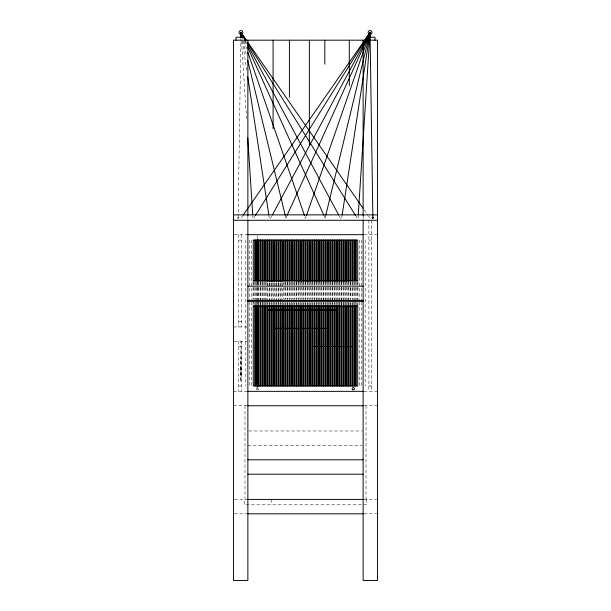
<?xml version="1.0" encoding="UTF-8"?>
<svg xmlns="http://www.w3.org/2000/svg" width="611" height="611" viewBox="0 0 611 611"><rect width="100%" height="100%" fill="white"/><g stroke="black" fill="none" stroke-linecap="round" stroke-linejoin="round"><path stroke-width="0.46" stroke-dasharray="3.06 2.29" d="M240.864 380.157L240.871 357.794M240.978 375.139L240.994 341.457M238.137 217.608L240.879 38.195M358.077 217.814L358.199 215.912M341.732 217.814L342.023 215.935M325.121 217.974L325.571 216.118M306.126 216.531L305.5 218.326L304.874 216.531M285.91 217.974L286.689 216.241M270.574 218.326L271.926 215.798M253.909 217.906L254.917 216.294M241.437 217.631L242.521 216.065M234.364 234.677L246.974 234.677M364.026 234.677L376.636 234.677M238.756 240.077L241.635 240.077M368.891 240.077L371.771 240.077M238.756 321.569L241.635 321.569M233.463 326.969L246.974 326.969M234.364 341.381L246.974 341.381M238.756 346.781L241.635 346.781M238.756 385.953L241.635 385.953M368.891 385.953L371.771 385.953M233.463 391.353L246.974 391.353M364.026 391.353L377.537 391.353M233.463 405.765L246.974 405.765M364.026 405.765L377.537 405.765M248.822 430.976L362.178 430.976M247.867 445.381L362.193 445.381M234.364 499.408L247.119 499.408M363.881 499.408L376.636 499.408M234.204 513.813L246.974 513.813M364.026 513.813L376.636 513.813M364.141 209.817L367.937 215.286M368.479 216.065L369.563 217.631M356.083 216.294L357.091 217.906M245.469 40.876L246.821 43.404M339.074 215.798L340.426 218.326M244.904 41.136L246.867 45.474M324.311 216.241L325.09 217.974M244.087 41.449L246.584 48.628M242.987 40.815L246.584 55.654M285.429 216.118L285.879 217.974M242.262 40.937L246.714 70.105M268.977 215.935L269.268 217.814M241.521 41.021L246.668 120.863M252.801 215.912L252.923 217.814M240.994 350.294L241.047 377.827M240.871 367.57L240.879 382.623M371.771 220.266L371.771 391.353M368.891 220.266L368.891 391.353M366.73 499.408L366.73 504.808L244.27 504.808L244.27 499.408M366.012 405.765L366.012 499.408M365.179 240.077L365.179 385.953M363.133 215.813L363.133 219.632M361.582 240.077L361.582 301.101M361.582 302.048L361.582 385.953M359.78 240.077L359.78 301.101M359.78 302.048L359.78 385.953M357.977 282.03L357.977 301.101M357.977 302.048L357.977 304.912M357.725 282.03L357.725 304.912M356.175 282.03L356.175 301.101M356.175 302.048L356.175 304.912M355.671 282.03L355.671 301.101M355.671 302.048L355.671 304.912M354.38 282.03L354.38 301.101M354.38 302.048L354.38 304.912M353.876 282.03L353.876 301.101M353.876 302.048L353.876 304.912M352.578 282.03L352.578 301.101M352.578 302.048L352.578 304.912M352.073 281.908L352.073 286.658M352.073 287.613L352.073 299.016M352.073 302.819L352.073 304.721M350.775 282.03L350.775 301.101M350.775 302.048L350.775 304.912M350.271 281.908L350.271 286.658M350.271 287.613L350.271 299.016M350.271 302.819L350.271 304.721M348.973 282.03L348.973 301.101M348.973 302.048L348.973 304.912M348.469 281.495L348.469 301.292M348.469 302.239L348.469 305.065M347.17 282.03L347.17 301.101M347.17 302.048L347.17 304.912M346.666 281.495L346.666 301.292M346.666 302.239L346.666 305.065M345.375 282.03L345.375 301.101M345.375 302.048L345.375 304.912M344.871 281.495L344.871 301.292M344.871 302.239L344.871 305.065M343.573 282.03L343.573 301.101M343.573 302.048L343.573 304.912M343.069 281.495L343.069 301.292M343.069 302.239L343.069 305.065M341.77 282.03L341.77 301.101M341.77 302.048L341.77 304.912M341.266 281.495L341.266 301.292M341.266 302.239L341.266 305.065M339.968 282.03L339.968 301.101M339.968 302.048L339.968 304.912M339.464 281.495L339.464 301.292M339.464 302.239L339.464 305.065M338.166 282.03L338.166 301.101M338.166 302.048L338.166 304.912M337.662 281.495L337.662 301.536M337.662 302.491L337.662 304.393M336.371 282.03L336.371 301.101M336.371 302.048L336.371 304.912M335.867 281.495L335.867 301.536M335.867 302.491L335.867 304.393M334.568 282.03L334.568 301.101M334.568 302.048L334.568 304.912M334.064 281.495L334.064 301.536M334.064 302.491L334.064 304.393M332.766 282.03L332.766 301.101M332.766 302.048L332.766 304.912M332.262 281.495L332.262 301.536M332.262 302.491L332.262 304.393M330.963 282.03L330.963 301.101M330.963 302.048L330.963 304.912M330.459 281.495L330.459 301.536M330.459 302.491L330.459 304.393M329.161 282.03L329.161 301.101M329.161 302.048L329.161 304.912M328.657 281.495L328.657 301.536M328.657 302.491L328.657 304.393M327.366 282.03L327.366 301.101M327.366 302.048L327.366 304.912M326.862 281.495L326.862 301.536M326.862 302.491L326.862 304.393M325.564 282.03L325.564 301.101M325.564 302.048L325.564 304.912M325.06 281.495L325.06 301.536M325.06 302.491L325.06 304.393M323.761 282.03L323.761 301.101M323.761 302.048L323.761 304.912M323.257 281.495L323.257 301.536M323.257 302.491L323.257 304.393M321.959 282.03L321.959 301.101M321.959 302.048L321.959 304.912M321.455 281.495L321.455 301.536M321.455 302.491L321.455 304.393M320.156 282.03L320.156 301.101M320.156 302.048L320.156 304.912M319.652 281.495L319.652 301.536M319.652 302.491L319.652 304.393M318.362 282.03L318.362 301.101M318.362 302.048L318.362 304.912M317.857 281.495L317.857 301.536M317.857 302.491L317.857 304.393M316.559 282.03L316.559 301.101M316.559 302.048L316.559 304.912M316.055 281.495L316.055 301.536M316.055 302.491L316.055 304.393M314.757 282.03L314.757 301.101M314.757 302.048L314.757 304.912M314.253 281.495L314.253 299.153M314.253 302.835L314.253 304.66M312.954 282.03L312.954 301.101M312.954 302.048L312.954 304.912M312.45 281.495L312.45 299.153M312.45 302.835L312.45 304.66M311.152 282.03L311.152 301.101M311.152 302.048L311.152 304.912M310.648 281.495L310.648 299.153M310.648 302.835L310.648 304.66M309.357 282.03L309.357 301.101M309.357 302.048L309.357 304.912M308.853 281.495L308.853 299.153M308.853 302.835L308.853 304.66M307.554 282.03L307.554 301.101M307.554 302.048L307.554 304.912M307.05 281.495L307.05 299.153M307.05 302.835L307.05 304.66M305.752 282.03L305.752 301.101M305.752 302.048L305.752 304.912M305.248 281.495L305.248 299.153M305.248 302.835L305.248 304.66M303.95 282.03L303.95 301.101M303.95 302.048L303.95 304.912M303.446 281.495L303.446 299.153M303.446 302.835L303.446 304.66M302.147 282.03L302.147 301.101M302.147 302.048L302.147 304.912M301.643 281.495L301.643 299.153M301.643 302.835L301.643 304.66M300.352 282.03L300.352 301.101M300.352 302.048L300.352 304.912M299.848 281.495L299.848 299.153M299.848 302.835L299.848 304.66M298.55 282.03L298.55 301.101M298.55 302.048L298.55 304.912M298.046 281.495L298.046 299.153M298.046 302.835L298.046 304.66M296.747 282.03L296.747 301.101M296.747 302.048L296.747 304.912M296.243 281.969L296.243 299.107M296.243 302.835L296.243 304.66M294.945 282.03L294.945 301.101M294.945 302.048L294.945 304.912M294.441 281.969L294.441 299.107M294.441 302.835L294.441 304.66M293.143 282.03L293.143 301.101M293.143 302.048L293.143 304.912M292.638 281.969L292.638 299.107M292.638 302.835L292.638 304.66M291.348 282.03L291.348 301.101M291.348 302.048L291.348 304.912M290.844 281.969L290.844 299.107M290.844 302.835L290.844 304.66M289.545 282.03L289.545 301.101M289.545 302.048L289.545 304.912M289.041 281.969L289.041 299.107M289.041 302.835L289.041 304.66M287.743 282.03L287.743 301.101M287.743 302.048L287.743 304.912M287.239 281.969L287.239 299.107M287.239 302.835L287.239 304.66M285.94 282.03L285.94 301.101M285.94 302.048L285.94 304.912M285.436 281.969L285.436 299.107M285.436 302.835L285.436 304.66M284.138 282.03L284.138 301.101M284.138 302.048L284.138 304.912M283.634 281.969L283.634 299.107M283.634 302.835L283.634 304.66M282.343 282.985L282.343 301.101M282.343 302.048L282.343 304.912M281.839 282.672L281.839 286.46M281.839 287.407L281.839 301.605M281.839 302.552L281.839 304.438M280.541 282.985L280.541 301.101M280.541 302.048L280.541 304.912M280.037 282.672L280.037 286.46M280.037 287.407L280.037 301.605M280.037 302.552L280.037 304.438M278.738 282.985L278.738 301.101M278.738 302.048L278.738 304.912M278.234 282.672L278.234 286.46M278.234 287.407L278.234 301.605M278.234 302.552L278.234 304.438M276.936 282.985L276.936 301.101M276.936 302.048L276.936 304.912M276.432 282.672L276.432 286.46M276.432 287.407L276.432 301.605M276.432 302.552L276.432 304.438M275.133 282.985L275.133 301.101M275.133 302.048L275.133 304.912M274.629 282.672L274.629 286.46M274.629 287.407L274.629 301.605M274.629 302.552L274.629 304.438M273.338 282.985L273.338 301.101M273.338 302.048L273.338 304.912M272.834 282.672L272.834 286.46M272.834 287.407L272.834 301.605M272.834 302.552L272.834 304.438M271.658 499.408L271.658 504.808M271.536 282.985L271.536 301.101M271.536 302.048L271.536 304.912M271.032 282.672L271.032 286.46M271.032 287.407L271.032 301.605M271.032 302.552L271.032 304.438M269.734 282.985L269.734 301.101M269.734 302.048L269.734 304.912M269.23 282.672L269.23 286.46M269.23 287.407L269.23 301.605M269.23 302.552L269.23 304.438M267.931 282.985L267.931 301.101M267.931 302.048L267.931 304.912M267.427 282.672L267.427 286.46M267.427 287.407L267.427 301.605M267.427 302.552L267.427 304.438M266.129 282.03L266.129 301.101M266.129 302.048L266.129 304.912M265.625 282.03L265.625 301.101M265.625 302.048L265.625 304.912M264.334 282.03L264.334 301.101M264.334 302.048L264.334 304.912M263.83 282.03L263.83 301.101M263.83 302.048L263.83 304.912M262.531 282.03L262.531 301.101M262.531 302.048L262.531 304.912M262.027 282.03L262.027 301.101M262.027 302.048L262.027 304.912M260.729 282.03L260.729 301.101M260.729 302.048L260.729 304.912M260.225 282.03L260.225 301.101M260.225 302.048L260.225 304.912M258.927 282.03L258.927 301.101M258.927 302.048L258.927 304.912M258.422 282.03L258.422 301.101M258.422 302.048L258.422 304.912M257.72 235.625L257.72 239.428M257.72 282.236L257.72 299.359M257.72 300.314L257.72 305.065M257.72 386.878L257.72 388.779M257.124 282.03L257.124 301.101M257.124 302.048L257.124 304.912M256.62 282.03L256.62 301.101M256.62 302.048L256.62 304.912M255.329 282.03L255.329 301.101M255.329 302.048L255.329 304.912M254.825 282.03L254.825 301.101M254.825 302.048L254.825 304.912M253.275 282.03L253.275 299.191M253.275 300.146L253.275 304.912M253.023 282.03L253.023 301.101M253.023 302.048L253.023 304.912M251.22 240.077L251.22 301.101M251.22 302.048L251.22 385.953M249.418 240.077L249.418 301.101M249.418 302.048L249.418 385.953M247.867 215.813L247.867 219.632M245.821 240.077L245.821 385.953M244.988 405.765L244.988 499.408M241.635 234.677L241.635 326.969M241.635 341.381L241.635 391.353M238.756 234.677L238.756 326.969M238.756 341.381L238.756 391.353M237.442 217.707C238.321 220.456 239.581 215.767 237.442 217.707M256.88 389.619A1.191 1.191 0 0 0 258.865 389.085A1.191 1.191 0 0 0 257.414 387.634A1.191 1.191 0 0 0 256.88 389.619"/><path stroke-width="0.92" d="M240.894 37.24L240.971 32.467L246.393 40.28M358.26 214.965L370.029 32.467L243.063 215.286M342.168 214.988L370.029 32.467L255.421 215.484M325.8 215.194L370.029 32.467L272.369 214.957M306.432 215.63L370.029 32.467L372.863 217.608M287.086 215.377L370.029 32.467L370.029 37.011M233.463 214.866L377.537 214.866M233.463 220.266L377.537 220.266M247.867 234.677L363.133 234.677M253.275 280.777L357.725 280.777M247.867 286.185L363.133 286.185M247.867 300.589L363.133 300.589M247.867 301.307L363.133 301.307M253.275 305.989L357.725 305.989M267.427 310.121L337.662 310.121M274.629 328.336L326.862 328.336M312.45 346.552L352.073 346.552M247.867 391.353L363.133 391.353M247.867 405.765L363.133 405.765M247.867 459.793L363.133 459.793M247.867 474.197L363.133 474.197M247.867 499.408L363.133 499.408M247.867 513.813L363.133 513.813M248.02 42.625L363.056 208.252M246.019 40.532L240.971 32.467L240.971 37.011M247.531 42.953L355.579 215.484M245.469 40.876L240.971 32.467L241.276 37.225M247.722 45.084L338.631 214.957M243.331 37.668L240.971 32.467L241.689 37.172M247.654 47.207L323.914 215.377M242.842 37.859L240.971 32.467L242.315 38.035M247.829 52.225L304.568 215.63M247.707 60.298L285.2 215.194M247.722 76.688L268.832 214.988M247.776 137.971L252.74 214.965M375.001 40.181L375.001 37.24L366.409 37.24L366.409 40.181M363.133 40.181L363.133 215.813M363.133 220.266L363.133 580.45L377.537 580.45L377.537 40.181L233.463 40.181L233.463 580.45L247.867 580.45L247.867 220.266M357.725 281.075L357.725 240.077L253.275 240.077L253.275 281.075M357.725 305.867L357.725 385.953L253.275 385.953L253.275 305.867M356.175 240.077L356.175 281.075M356.175 305.867L356.175 385.953M355.671 240.077L355.671 281.075M355.671 305.867L355.671 385.953M354.38 240.077L354.38 281.075M354.38 305.867L354.38 385.953M353.876 240.077L353.876 281.075M353.876 305.867L353.876 385.953M352.578 240.077L352.578 281.075M352.578 305.867L352.578 385.953M352.073 240.077L352.073 280.953M352.073 305.668L352.073 385.953M350.775 240.077L350.775 281.075M350.775 305.867L350.775 385.953M350.271 240.077L350.271 280.953M350.271 305.668L350.271 385.953M349.293 40.181L349.293 85.761M348.973 240.077L348.973 281.075M348.973 305.867L348.973 385.953M348.469 240.077L348.469 281.495M348.469 306.004L348.469 385.953M347.17 240.077L347.17 281.075M347.17 305.867L347.17 385.953M346.666 240.077L346.666 281.495M346.666 306.004L346.666 385.953M345.375 240.077L345.375 281.075M345.375 305.867L345.375 385.953M344.871 240.077L344.871 281.495M344.871 306.004L344.871 385.953M343.573 240.077L343.573 281.075M343.573 305.867L343.573 385.953M343.069 240.077L343.069 281.495M343.069 306.004L343.069 385.953M341.77 240.077L341.77 281.075M341.77 305.867L341.77 385.953M341.266 240.077L341.266 281.495M341.266 306.004L341.266 385.953M339.968 240.077L339.968 281.075M339.968 305.867L339.968 385.953M339.464 240.077L339.464 281.495M339.464 306.004L339.464 385.953M338.166 240.077L338.166 281.075M338.166 305.867L338.166 385.953M337.662 240.077L337.662 281.495M337.662 305.347L337.662 385.953M336.371 240.077L336.371 281.075M336.371 305.867L336.371 385.953M335.867 240.077L335.867 281.495M335.867 305.347L335.867 385.953M334.568 240.077L334.568 281.075M334.568 305.867L334.568 385.953M334.064 240.077L334.064 281.495M334.064 305.347L334.064 385.953M332.766 240.077L332.766 281.075M332.766 305.867L332.766 385.953M332.262 240.077L332.262 281.495M332.262 305.347L332.262 385.953M330.963 240.077L330.963 281.075M330.963 305.867L330.963 385.953M330.459 240.077L330.459 281.495M330.459 305.347L330.459 385.953M329.161 240.077L329.161 281.075M329.161 305.867L329.161 385.953M328.657 240.077L328.657 281.495M328.657 305.347L328.657 385.953M327.366 240.077L327.366 281.075M327.366 305.867L327.366 385.953M326.862 240.077L326.862 281.495M326.862 305.347L326.862 385.953M325.564 240.077L325.564 281.075M325.564 305.867L325.564 385.953M325.06 240.077L325.06 281.495M325.06 305.347L325.06 385.953M324.823 40.181L324.823 64.163M323.761 240.077L323.761 281.075M323.761 305.867L323.761 385.953M323.257 240.077L323.257 281.495M323.257 305.347L323.257 385.953M321.959 240.077L321.959 281.075M321.959 305.867L321.959 385.953M321.455 240.077L321.455 281.495M321.455 305.347L321.455 385.953M320.156 240.077L320.156 281.075M320.156 305.867L320.156 385.953M319.652 240.077L319.652 281.495M319.652 305.347L319.652 385.953M318.362 240.077L318.362 281.075M318.362 305.867L318.362 385.953M317.857 240.077L317.857 281.495M317.857 305.347L317.857 385.953M316.559 240.077L316.559 281.075M316.559 305.867L316.559 385.953M316.055 240.077L316.055 281.495M316.055 305.347L316.055 385.953M314.757 240.077L314.757 281.075M314.757 305.867L314.757 385.953M314.253 240.077L314.253 281.495M314.253 305.569L314.253 385.953M312.954 240.077L312.954 281.075M312.954 305.867L312.954 385.953M312.45 240.077L312.45 281.495M312.45 305.569L312.45 385.953M311.152 240.077L311.152 281.075M311.152 305.867L311.152 385.953M310.648 240.077L310.648 281.495M310.648 305.569L310.648 385.953M309.357 40.181L309.357 145.059M309.357 240.077L309.357 281.075M309.357 305.867L309.357 385.953M308.853 240.077L308.853 281.495M308.853 305.569L308.853 385.953M307.554 240.077L307.554 281.075M307.554 305.867L307.554 385.953M307.05 240.077L307.05 281.495M307.05 305.569L307.05 385.953M305.752 240.077L305.752 281.075M305.752 305.867L305.752 385.953M305.248 240.077L305.248 281.495M305.248 305.569L305.248 385.953M303.95 240.077L303.95 281.075M303.95 305.867L303.95 385.953M303.446 240.077L303.446 281.495M303.446 305.569L303.446 385.953M302.147 240.077L302.147 281.075M302.147 305.867L302.147 385.953M301.643 240.077L301.643 281.495M301.643 305.569L301.643 385.953M300.352 240.077L300.352 281.075M300.352 305.867L300.352 385.953M299.848 240.077L299.848 281.495M299.848 305.569L299.848 385.953M298.55 240.077L298.55 281.075M298.55 305.867L298.55 385.953M298.046 240.077L298.046 281.495M298.046 305.569L298.046 385.953M296.747 240.077L296.747 281.075M296.747 305.867L296.747 385.953M296.243 240.077L296.243 281.022M296.243 305.569L296.243 385.953M294.945 240.077L294.945 281.075M294.945 305.867L294.945 385.953M294.441 240.077L294.441 281.022M294.441 305.569L294.441 385.953M293.143 240.077L293.143 281.075M293.143 305.867L293.143 385.953M292.638 240.077L292.638 281.022M292.638 305.569L292.638 385.953M291.348 240.077L291.348 281.075M291.348 305.867L291.348 385.953M290.844 240.077L290.844 281.022M290.844 305.569L290.844 385.953M289.545 240.077L289.545 281.075M289.545 305.867L289.545 385.953M289.415 40.181L289.415 97.317M289.041 240.077L289.041 281.022M289.041 305.569L289.041 385.953M287.743 240.077L287.743 281.075M287.743 305.867L287.743 385.953M287.239 240.077L287.239 281.022M287.239 305.569L287.239 385.953M285.94 240.077L285.94 281.075M285.94 305.867L285.94 385.953M285.436 240.077L285.436 281.022M285.436 305.569L285.436 385.953M284.138 240.077L284.138 281.075M284.138 305.867L284.138 385.953M283.634 240.077L283.634 281.022M283.634 305.569L283.634 385.953M282.343 240.077L282.343 281.075M282.343 305.867L282.343 385.953M281.839 240.077L281.839 281.724M281.839 305.385L281.839 385.953M280.541 240.077L280.541 281.075M280.541 305.867L280.541 385.953M280.037 240.077L280.037 281.724M280.037 305.385L280.037 385.953M278.738 240.077L278.738 281.075M278.738 305.867L278.738 385.953M278.234 240.077L278.234 281.724M278.234 305.385L278.234 385.953M276.936 240.077L276.936 281.075M276.936 305.867L276.936 385.953M276.432 240.077L276.432 281.724M276.432 305.385L276.432 385.953M275.133 240.077L275.133 281.075M275.133 305.867L275.133 385.953M274.629 240.077L274.629 281.724M274.629 305.385L274.629 385.953M273.338 240.077L273.338 281.075M273.338 305.867L273.338 385.953M273.086 40.181L273.086 128.623M272.834 240.077L272.834 281.724M272.834 305.385L272.834 385.953M271.536 240.077L271.536 281.075M271.536 305.867L271.536 385.953M271.032 240.077L271.032 281.724M271.032 305.385L271.032 385.953M269.734 240.077L269.734 281.075M269.734 305.867L269.734 385.953M269.23 240.077L269.23 281.724M269.23 305.385L269.23 385.953M267.931 240.077L267.931 281.075M267.931 305.867L267.931 385.953M267.427 240.077L267.427 281.724M267.427 305.385L267.427 385.953M266.129 240.077L266.129 281.075M266.129 305.867L266.129 385.953M265.625 240.077L265.625 281.075M265.625 305.867L265.625 385.953M264.334 240.077L264.334 281.075M264.334 305.867L264.334 385.953M263.83 240.077L263.83 281.075M263.83 305.867L263.83 385.953M262.531 240.077L262.531 281.075M262.531 305.867L262.531 385.953M262.027 240.077L262.027 281.075M262.027 305.867L262.027 385.953M260.729 240.077L260.729 281.075M260.729 305.867L260.729 385.953M260.225 240.077L260.225 281.075M260.225 305.867L260.225 385.953M258.927 240.077L258.927 281.075M258.927 305.867L258.927 385.953M258.422 240.077L258.422 281.075M258.422 305.867L258.422 385.953M257.72 239.428L257.72 281.289M257.72 306.019L257.72 386.878M257.124 240.077L257.124 281.075M257.124 305.867L257.124 385.953M256.62 240.077L256.62 281.075M256.62 305.867L256.62 385.953M255.329 240.077L255.329 281.075M255.329 305.867L255.329 385.953M254.825 240.077L254.825 281.075M254.825 305.867L254.825 385.953M247.867 40.181L247.867 215.813M244.591 40.181L244.591 37.24L235.999 37.24L235.999 40.181M372.168 217.707C373.046 220.456 374.306 215.767 372.168 217.707M241.299 34.369L240.795 34.392A1.925 1.925 0 0 1 239.306 31.505A1.925 1.925 0 0 1 242.552 31.367A1.925 1.925 0 0 1 241.299 34.369M370.205 34.392L369.701 34.369A1.925 1.925 0 0 1 368.448 31.367A1.925 1.925 0 0 1 371.694 31.505A1.925 1.925 0 0 1 370.205 34.392M352.44 389.619A1.191 1.191 0 0 0 354.426 389.085A1.191 1.191 0 0 0 352.975 387.634A1.191 1.191 0 0 0 352.44 389.619"/></g></svg>
